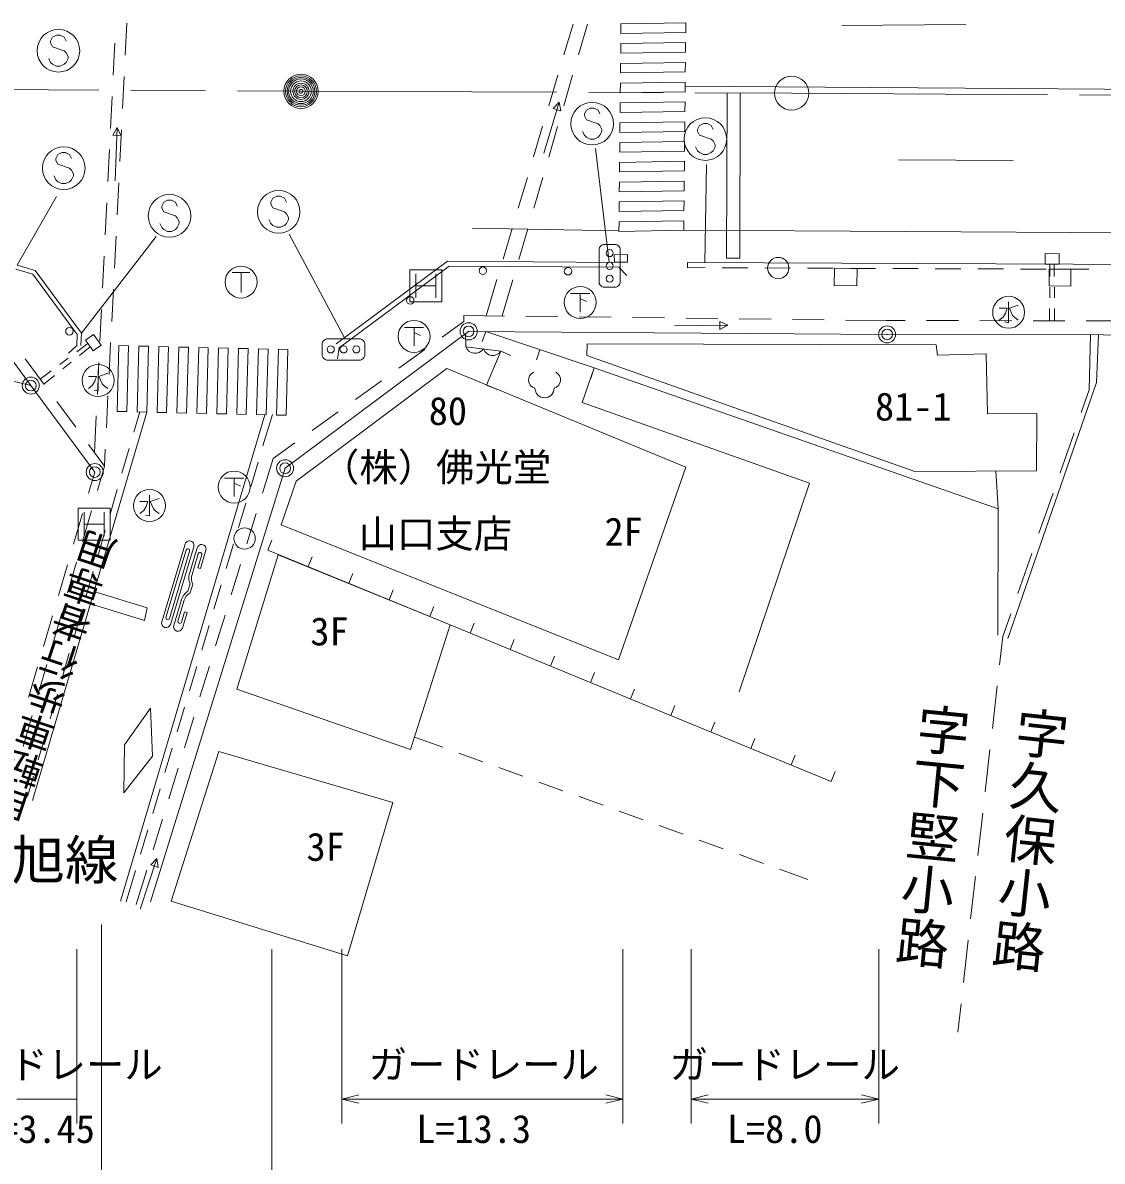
# Model space of a CAD drawing. Units: millimetres, scale not verified. Extents: x 40000 to 680000, y 20000 to 380000.
# Drawn here: x 330138 to 380788, y 228844 to 282242 of the extents above; entities that cross this region are included whole.
import ezdxf
from ezdxf.enums import TextEntityAlignment as Align

# ---------------------------------------------------------------- set-up
doc = ezdxf.new("R2010")
doc.units = ezdxf.units.MM
doc.header["$LTSCALE"] = 1000
doc.header["$PDMODE"] = 32
doc.header["$PDSIZE"] = 500
doc.linetypes.add('CHAIN', pattern=[18.5, 12, -1.5, 3.5, -1.5])
for name, color, linetype, lineweight in [('M-BGD', 7, 'Continuous', 13), ('M-BGD-EXST', 7, 'Continuous', 13), ('M-BMK', 2, 'CHAIN', 13), ('M-BMK-OTRS', 5, 'Continuous', 13), ('M-BMK-ROW', 30, 'Continuous', 13), ('M-BMK-SRVR', 3, 'Continuous', 13), ('M-STR-HTXT', 7, 'Continuous', 13), ('M-STR-STRC', 7, 'Continuous', 13), ('M-TTL-BAND', 7, 'Continuous', 13)]:
    doc.layers.add(name, color=color, linetype=linetype, lineweight=lineweight)
doc.layers.add('M-BMK-HTXT', color=7, linetype='Continuous')
doc.styles.add('@ＭＳ ゴシック', font='')
doc.styles.add('ＭＳ ゴシック', font='')
doc.styles.get('@ＭＳ ゴシック').set_extended_font_data('@MS Gothic')
doc.styles.get('ＭＳ ゴシック').set_extended_font_data('MS Gothic')

msp = doc.modelspace()

# ---------------------------------------------------------------- linework, layer by layer
at = {"layer": 'M-BGD'}
for p, q in [((334943, 280722), (335019, 282220)), ((355532, 280740), (355961, 282178)), ((356643, 282177), (356221, 280738)), ((331536, 281566), (331445, 281385)), ((331718, 281657), (331536, 281566)), ((331900, 281657), (331718, 281657)), ((332082, 281566), (331900, 281657)), ((332173, 281385), (332082, 281566)), ((331445, 281385), (331445, 281294)), ((331445, 281294), (331536, 281112)), ((331536, 281112), (332082, 280930)), ((332082, 280930), (332173, 280839)), ((334452, 281286), (334378, 279787)), ((331445, 280385), (331354, 280566)), ((331536, 280294), (331445, 280385)), ((332173, 280385), (332082, 280294)), ((332173, 280839), (332263, 280657)), ((332263, 280566), (332173, 280385)), ((332263, 280657), (332263, 280566)), ((331718, 280203), (331536, 280294)), ((331900, 280203), (331718, 280203)), ((332082, 280294), (331900, 280203)), ((334817, 278225), (334893, 279723)), ((354818, 278345), (355247, 279782)), ((355940, 279778), (355518, 278339)), ((334329, 278789), (334255, 277290)), ((354588, 276127), (355306, 278522)), ((355019, 278217), (355306, 278522)), ((355378, 278109), (355019, 278217)), ((355306, 278522), (355378, 278109)), ((356766, 278236), (356584, 278145)), ((356948, 278236), (356766, 278236)), ((357130, 278145), (356948, 278236)), ((356584, 278145), (356494, 277963)), ((356494, 277963), (356494, 277872)), ((356494, 277872), (356584, 277691)), ((356584, 277691), (357130, 277509)), ((357221, 277963), (357130, 278145)), ((334362, 276966), (334563, 277334)), ((334472, 274836), (334563, 277334)), ((334563, 277334), (334736, 276952)), ((334691, 275728), (334767, 277226)), ((354103, 275949), (354532, 277386)), ((355236, 277379), (354814, 275940)), ((356494, 276963), (356403, 277145)), ((357130, 277509), (357221, 277418)), ((357221, 277418), (357312, 277236)), ((357312, 277145), (357221, 276963)), ((357312, 277236), (357312, 277145)), ((361893, 277425), (361802, 277243)), ((361802, 277243), (361802, 277152)), ((361802, 277152), (361893, 276970)), ((362075, 277516), (361893, 277425)), ((362256, 277516), (362075, 277516)), ((362438, 277425), (362256, 277516)), ((362529, 277243), (362438, 277425)), ((334736, 276952), (334362, 276966)), ((356584, 276872), (356494, 276963)), ((356766, 276782), (356584, 276872)), ((356948, 276782), (356766, 276782)), ((357130, 276872), (356948, 276782)), ((357221, 276963), (357130, 276872)), ((361893, 276970), (362438, 276788)), ((362438, 276788), (362529, 276697)), ((362529, 276697), (362620, 276516)), ((331969, 276151), (331787, 276060)), ((332151, 276151), (331969, 276151)), ((332332, 276060), (332151, 276151)), ((334206, 276292), (334132, 274793)), ((361802, 276243), (361711, 276425)), ((361893, 276152), (361802, 276243)), ((362075, 276061), (361893, 276152)), ((362438, 276152), (362256, 276061)), ((362529, 276243), (362438, 276152)), ((362620, 276425), (362529, 276243)), ((362620, 276516), (362620, 276425)), ((331787, 276060), (331696, 275878)), ((331696, 275878), (331696, 275787)), ((331696, 275787), (331787, 275605)), ((331787, 275605), (332332, 275423)), ((332423, 275878), (332332, 276060)), ((362256, 276061), (362075, 276061)), ((331696, 274878), (331605, 275060)), ((332332, 275423), (332423, 275332)), ((332423, 275332), (332514, 275151)), ((332514, 275060), (332423, 274878)), ((332514, 275151), (332514, 275060)), ((331787, 274787), (331696, 274878)), ((331969, 274696), (331787, 274787)), ((332151, 274696), (331969, 274696)), ((332332, 274787), (332151, 274696)), ((332423, 274878), (332332, 274787)), ((334565, 273231), (334640, 274729)), ((353389, 273553), (353817, 274991)), ((354533, 274980), (354111, 273541)), ((341873, 274012), (341782, 273830)), ((342055, 274103), (341873, 274012)), ((342236, 274103), (342055, 274103)), ((342418, 274012), (342236, 274103)), ((342509, 273830), (342418, 274012)), ((334083, 273795), (334009, 272296)), ((336754, 273823), (336663, 273641)), ((336663, 273641), (336663, 273550)), ((336663, 273550), (336754, 273368)), ((336936, 273914), (336754, 273823)), ((337118, 273914), (336936, 273914)), ((337299, 273823), (337118, 273914)), ((337390, 273641), (337299, 273823)), ((341782, 273830), (341782, 273740)), ((341782, 273740), (341873, 273558)), ((341873, 273558), (342418, 273376)), ((336754, 273368), (337299, 273186)), ((337299, 273186), (337390, 273095)), ((337390, 273095), (337481, 272914)), ((337481, 272914), (337481, 272823)), ((341782, 272830), (341691, 273012)), ((342418, 273376), (342509, 273285)), ((342509, 273285), (342600, 273103)), ((342600, 273012), (342509, 272830)), ((342600, 273103), (342600, 273012)), ((336663, 272641), (336572, 272823)), ((336754, 272550), (336663, 272641)), ((336936, 272459), (336754, 272550)), ((337118, 272459), (336936, 272459)), ((337299, 272550), (337118, 272459)), ((337390, 272641), (337299, 272550)), ((337481, 272823), (337390, 272641)), ((341873, 272740), (341782, 272830)), ((342055, 272649), (341873, 272740)), ((342236, 272649), (342055, 272649)), ((342418, 272740), (342236, 272649)), ((342509, 272830), (342418, 272740)), ((352674, 271158), (353103, 272595)), ((353830, 272581), (353408, 271142)), ((334438, 270734), (334514, 272233)), ((357976, 271839), (357376, 271839)), ((333959, 271298), (333886, 269799)), ((357176, 270039), (357176, 271639)), ((358176, 271639), (358176, 270039)), ((358105, 270772), (358477, 270395)), ((361324, 270991), (361323, 270756)), ((361323, 270756), (362156, 270752)), ((362956, 270749), (364156, 270744)), ((364956, 270741), (366156, 270736)), ((366956, 270732), (368156, 270727)), ((378330, 270344), (378333, 270920)), ((378535, 270920), (378538, 270343)), ((348306, 269153), (348306, 270653)), ((348306, 270653), (349806, 270653)), ((348587, 270466), (348587, 269341)), ((349525, 270466), (349525, 269341)), ((349806, 270653), (349806, 269153)), ((351881, 268499), (352388, 270199)), ((368956, 270724), (370156, 270719)), ((370956, 270716), (372156, 270711)), ((372956, 270707), (374156, 270702)), ((374956, 270699), (376156, 270694)), ((376956, 270691), (378156, 270686)), ((378956, 270683), (380156, 270678)), ((334312, 268238), (334388, 269736)), ((348587, 269903), (349525, 269903)), ((353126, 270182), (352630, 268490)), ((357376, 269839), (357976, 269839)), ((378324, 269344), (378327, 269844)), ((378541, 269843), (378544, 269343)), ((349806, 269153), (348306, 269153)), ((333836, 268801), (333762, 267303)), ((378318, 268267), (378321, 268844)), ((378547, 268843), (378550, 268267)), ((349815, 267493), (350835, 268225)), ((350835, 268225), (350834, 268511)), ((350834, 268511), (352748, 268488)), ((353748, 268476), (355248, 268459)), ((356248, 268447), (357748, 268429)), ((358748, 268417), (360248, 268399)), ((361247, 268387), (362747, 268370)), ((362839, 268237), (363216, 268055)), ((362844, 267863), (362839, 268237)), ((363747, 268358), (365247, 268340)), ((366247, 268328), (367747, 268310)), ((368747, 268298), (370661, 268276)), ((370661, 268276), (371540, 268275)), ((372540, 268274), (374040, 268272)), ((375040, 268271), (376540, 268269)), ((377540, 268268), (379040, 268266)), ((380040, 268265), (381540, 268264)), ((351858, 267763), (351699, 267289)), ((351858, 267763), (356947, 266054)), ((360716, 268021), (363216, 268055)), ((363216, 268055), (362844, 267863)), ((380245, 267608), (380172, 265021)), ((332671, 267111), (332282, 266751)), ((332673, 266813), (333191, 267200)), ((332797, 266641), (333300, 267046)), ((334186, 265741), (334262, 267239)), ((344189, 267221), (344189, 266621)), ((344389, 267421), (345989, 267421)), ((344911, 266472), (344988, 266996)), ((346189, 266621), (346189, 267221)), ((330245, 266487), (331136, 265280)), ((331871, 266216), (332272, 266514)), ((347783, 266036), (349002, 266910)), ((351904, 265251), (352577, 266835)), ((352577, 266835), (353037, 266640)), ((352577, 266835), (353037, 266640)), ((354402, 266909), (354243, 266435)), ((332017, 266014), (332407, 266328)), ((333713, 266304), (333639, 264806)), ((345989, 266421), (344389, 266421)), ((356947, 266054), (356788, 265580)), ((356947, 266054), (356788, 265580)), ((330951, 265531), (331470, 265917)), ((331125, 265296), (331628, 265701)), ((345752, 264579), (346971, 265454)), ((351904, 265251), (352365, 265056)), ((380172, 265021), (379801, 263960)), ((331730, 264476), (332621, 263269)), ((334060, 263244), (334136, 264742)), ((335952, 263981), (330599, 245758)), ((333590, 263807), (333505, 262074)), ((334723, 241047), (341498, 263854)), ((335356, 263035), (335635, 263988)), ((341410, 262399), (341850, 263868)), ((343720, 263122), (344939, 263997)), ((379470, 263016), (378810, 261129)), ((333216, 262465), (333969, 261445)), ((333969, 261445), (334010, 262245)), ((334794, 261115), (335131, 262267)), ((341887, 261808), (342907, 262540)), ((341389, 260186), (341887, 261808)), ((333227, 260181), (333518, 261169)), ((333639, 260308), (333969, 261445)), ((340835, 260483), (341180, 261633)), ((334233, 259196), (334570, 260347)), ((378479, 260185), (377818, 258297)), ((340260, 258568), (340605, 259717)), ((332521, 257783), (332945, 259222)), ((332737, 257976), (332737, 259476)), ((332737, 259476), (334237, 259476)), ((332942, 257907), (333360, 259348)), ((333018, 259288), (333018, 258163)), ((333956, 259288), (333956, 258163)), ((334237, 259476), (334237, 257976)), ((340655, 257796), (341095, 259230)), ((333018, 258726), (333956, 258726)), ((334237, 257976), (332737, 257976)), ((333671, 257276), (334008, 258428)), ((341632, 257513), (341821, 257975)), ((336660, 254145), (337757, 257791)), ((336854, 254351), (337806, 257511)), ((337016, 254302), (337968, 257462)), ((337065, 254023), (338162, 257669)), ((338324, 257620), (338068, 256769)), ((339685, 256652), (340030, 257802)), ((332245, 255506), (332663, 256947)), ((338373, 257340), (338190, 256733)), ((343533, 256734), (343722, 257196)), ((377488, 257353), (376827, 255466)), ((331816, 255385), (332239, 256824)), ((333110, 255357), (333447, 256508)), ((338068, 256769), (337959, 256405)), ((338190, 256733), (338080, 256368)), ((339921, 255406), (340362, 256840)), ((345434, 255954), (345623, 256417)), ((337890, 255589), (337990, 255923)), ((337998, 255509), (338120, 255914)), ((337998, 255509), (338120, 255914)), ((339110, 254737), (339455, 255886)), ((347335, 255175), (347525, 255638)), ((337227, 253974), (337593, 255189)), ((337714, 255153), (337421, 254181)), ((349236, 254396), (349426, 254859)), ((331110, 252986), (331533, 254425)), ((331548, 253106), (331966, 254546)), ((332548, 253437), (332885, 254589)), ((337583, 254132), (337730, 254618)), ((337632, 253852), (337851, 254581)), ((337851, 254581), (337730, 254618)), ((337851, 254581), (337730, 254618)), ((339188, 253016), (339628, 254450)), ((376496, 254522), (376125, 253461)), ((338535, 252821), (338880, 253970)), ((351128, 253620), (351318, 254082)), ((353010, 252846), (353200, 253308)), ((376125, 253461), (375973, 252129)), ((331987, 251517), (332323, 252669)), ((330851, 250705), (331269, 252145)), ((337960, 250905), (338305, 252055)), ((338454, 250626), (338894, 252060)), ((354893, 252072), (355083, 252535)), ((330404, 250588), (330827, 252027)), ((356775, 251299), (356965, 251761)), ((358658, 250525), (358848, 250987)), ((375860, 251135), (375633, 249148)), ((331425, 249598), (331762, 250750)), ((337385, 248990), (337730, 250139)), ((360540, 249751), (360730, 250214)), ((330154, 248304), (330572, 249744)), ((337720, 248236), (338160, 249670)), ((362422, 248977), (362613, 249440)), ((330863, 247678), (331200, 248830)), ((349845, 248261), (348518, 248741)), ((364305, 248204), (364495, 248666)), ((336810, 247074), (337155, 248224)), ((351725, 247580), (350597, 247989)), ((366187, 247430), (366377, 247892)), ((375520, 248155), (375294, 246168)), ((336986, 245846), (337426, 247280)), ((353606, 246899), (352477, 247308)), ((330360, 245957), (330639, 246911)), ((368070, 246656), (368260, 247119)), ((336235, 245159), (336580, 246308)), ((355486, 246219), (354358, 246627)), ((357367, 245538), (356239, 245946)), ((359248, 244857), (358119, 245266)), ((375180, 245174), (374954, 243187)), ((336252, 243457), (336693, 244890)), ((361128, 244177), (360000, 244585)), ((335661, 243243), (336006, 244392)), ((363009, 243496), (361880, 243904)), ((335645, 240664), (336436, 243036)), ((336140, 242739), (336436, 243036)), ((336436, 243036), (336495, 242621)), ((364889, 242815), (363761, 243224)), ((334990, 241008), (335431, 242477)), ((335461, 240878), (335959, 242501)), ((336495, 242621), (336140, 242739)), ((366968, 242063), (365642, 242543)), ((374841, 242193), (374614, 240206)), ((374501, 239213), (374274, 237225)), ((374161, 236232), (374009, 234899))]:
    msp.add_line(p, q, dxfattribs=at)
for points in [[(357901, 271006), (358515, 271017), (358508, 271376), (357894, 271365)], [(378108, 270921), (378760, 270919), (378762, 271412), (378110, 271414)], [(368221, 270727), (369284, 270723), (369281, 269910), (368217, 269914)], [(378296, 270685), (379314, 270681), (379311, 269891), (378292, 269896)], [(333080, 267357), (333440, 266848), (333818, 267115), (333458, 267624)], [(356604, 266640), (371989, 261197), (377702, 261231), (377719, 263910), (375410, 263893), (375343, 266707), (373051, 266657), (373000, 267129), (356620, 267179)], [(342959, 260735), (342269, 258696), (358084, 252359), (361244, 261392), (350029, 266026)], [(342120, 257287), (350187, 254007), (348331, 248150), (340186, 250993)], [(336133, 250088), (334906, 248370), (334884, 246118), (336229, 247836)], [(339334, 248064), (347497, 245664), (345382, 238472), (337099, 241045)]]:
    msp.add_lwpolyline(points, close=True, dxfattribs=at)
for points in [[(329869, 270867), (330723, 270620), (332891, 267677), (332868, 267104)], [(344850, 267183), (350067, 271054), (358106, 271004)], [(344988, 266996), (350143, 270822), (358105, 270772)], [(361324, 270991), (393907, 270856), (394498, 270062)], [(329814, 270678), (330604, 270449), (332691, 267615), (332671, 267111)], [(333518, 261169), (330515, 265224), (328619, 267800), (319508, 267911), (286317, 268086), (264247, 268219), (232277, 268553), (211914, 268756), (190005, 268958), (161919, 269273), (126773, 269541), (102696, 269548), (99819, 269598)], [(411304, 267475), (411096, 267477), (390971, 267587), (370695, 267627), (351060, 267769), (342447, 261348), (336127, 241008)], [(350913, 267660), (350925, 267049), (352577, 266835)], [(376352, 253368), (380518, 265368), (380620, 267607)], [(363752, 250859), (367050, 260645), (356382, 264437), (356947, 266054), (375899, 259444)], [(375797, 261219), (375899, 259444), (375885, 253524)], [(338730, 257498), (338473, 256647), (338352, 256684), (338535, 257292)], [(368070, 246656), (350187, 254007), (341632, 257513)], [(333480, 255565), (335974, 254798), (335846, 254200), (333310, 254987)]]:
    msp.add_lwpolyline(points, dxfattribs=at)
for centre, radius in [((331809, 280930), 1000), ((356857, 277509), 1000), ((362166, 276788), 1000), ((332060, 275423), 1000), ((337027, 273186), 1000), ((342146, 273376), 1000), ((357676, 271439), 167), ((351723, 270612), 175), ((355723, 270587), 175), ((357676, 270839), 167), ((365584, 270738), 500), ((357676, 270239), 167), ((348320, 269220), 175), ((332327, 267772), 175), ((344589, 266921), 167), ((345189, 266921), 167), ((345789, 266921), 167), ((340548, 258052), 500)]:
    msp.add_circle(centre, radius, dxfattribs=at)
for centre, radius, start, end in [((357471, 271544), 310, 107.8194, 162.1806), ((357887, 271550), 302, 17.1256, 72.8744), ((357477, 270140), 318, 198.5702, 251.4298), ((357873, 270142), 320, 288.7966, 341.2034), ((344478, 267132), 302, 107.1256, 162.8744), ((345885, 267117), 320, 18.7966, 71.2034), ((351366, 267215), 472, 200.6639, 324.6067), ((344483, 266715), 310, 197.8194, 252.1806), ((345887, 266722), 318, 288.5702, 341.4298), ((352192, 267108), 472, 200.6639, 324.6067), ((354273, 265490), 402, 116.087, 255.3342), ((354970, 265490), 402, 284.6658, 63.913), ((354621, 265101), 450, 180, 0), ((337960, 257730), 212, 343.2441, 163.2441), ((337887, 257487), 84.6, 343.2441, 163.2441), ((338527, 257559), 212, 343.2441, 163.2441), ((338454, 257316), 84.6, 343.2441, 163.2442), ((338673, 256210), 740, 164.7168, 202.7915), ((338667, 256191), 614, 163.2441, 206.847), ((338301, 254974), 740, 123.726, 163.0605), ((338302, 254976), 614, 119.6413, 163.2441), ((338302, 254976), 614, 119.6413, 163.2441), ((336935, 254327), 84.6, 163.2441, 343.2441), ((337502, 254156), 84.6, 163.2441, 343.2441), ((336862, 254084), 212, 163.2441, 343.2441), ((337429, 253913), 212, 163.2441, 343.2441)]:
    msp.add_arc(centre, radius, start, end, dxfattribs=at)
at = {"layer": 'M-BGD-EXST'}
for p, q in [((339967, 270530), (340792, 270530)), ((340380, 270530), (340380, 269593)), ((355846, 269538), (356746, 269538)), ((356296, 269538), (356296, 268675)), ((356296, 269313), (356596, 269163)), ((376397, 269149), (376397, 268174)), ((375947, 268849), (376322, 268849)), ((376247, 268624), (376134, 268437)), ((376322, 268849), (376247, 268624)), ((376847, 268999), (376434, 268849)), ((376434, 268849), (376584, 268512)), ((376134, 268437), (375947, 268287)), ((376397, 268174), (376209, 268212)), ((376584, 268512), (376697, 268399)), ((376697, 268399), (376847, 268287)), ((348048, 267945), (348948, 267945)), ((348498, 267945), (348498, 267083)), ((348498, 267720), (348798, 267570)), ((333672, 265950), (333672, 264975)), ((333222, 265650), (333597, 265650)), ((333522, 265425), (333409, 265237)), ((333597, 265650), (333522, 265425)), ((334122, 265800), (333709, 265650)), ((333709, 265650), (333859, 265312)), ((333409, 265237), (333222, 265087)), ((333672, 264975), (333484, 265012)), ((333859, 265312), (333972, 265200)), ((333972, 265200), (334122, 265087)), ((339604, 260878), (340504, 260878)), ((340054, 260878), (340054, 260016)), ((340054, 260653), (340354, 260503)), ((336085, 260085), (336085, 259110)), ((335635, 259785), (336010, 259785)), ((335935, 259560), (335823, 259372)), ((336010, 259785), (335935, 259560)), ((336535, 259935), (336123, 259785)), ((336123, 259785), (336273, 259447)), ((335823, 259372), (335635, 259222)), ((336085, 259110), (335898, 259147)), ((336273, 259447), (336385, 259335)), ((336385, 259335), (336535, 259222))]:
    msp.add_line(p, q, dxfattribs=at)
for centre in [(340380, 270080), (356296, 269125), (376397, 268662), (348498, 267533), (333672, 265462), (340054, 260466), (336085, 259597)]:
    msp.add_circle(centre, 750, dxfattribs=at)
at = {"layer": 'M-BMK'}
msp.add_lwpolyline([(66272, 280761), (166309, 280309), (266216, 279454), (343192, 279028), (366214, 278940), (466168, 278307), (566755, 277905)], dxfattribs=at)
at = {"layer": 'M-BMK-OTRS'}
for p, q in [((351225, 272603), (358110, 272486)), ((361152, 272507), (496556, 271774))]:
    msp.add_line(p, q, dxfattribs=at)
at = {"layer": 'M-BMK-ROW'}
msp.add_line((330515, 265224), (329544, 265462), dxfattribs=at)
for centre in [(351060, 267769), (370695, 267627), (330515, 265224), (342447, 261348), (333518, 261169)]:
    msp.add_circle(centre, 400, dxfattribs=at)
for p in [(351060, 267769), (370695, 267627), (330515, 265224), (333518, 261169), (342447, 261348)]:
    msp.add_point(p, dxfattribs=at)
at = {"layer": 'M-BMK-SRVR'}
msp.add_circle((366214, 278940), 800, dxfattribs=at)
at = {"layer": 'M-STR-HTXT'}
for p, q in [((357006, 276345), (357646, 271007)), ((362213, 275595), (362138, 270987)), ((331718, 274096), (329869, 270867)), ((342631, 272330), (345236, 267469)), ((336405, 272224), (332891, 267677)), ((333826, 239941), (333826, 224555)), ((332669, 238796), (332669, 230617)), ((333826, 238796), (333826, 223410)), ((341818, 238796), (341818, 223410)), ((345113, 238796), (345113, 230617)), ((358292, 238796), (358292, 230617)), ((361500, 238796), (361500, 230617)), ((370298, 238796), (370298, 230617)), ((329865, 231762), (332669, 231762)), ((345113, 231762), (345913, 231962)), ((345113, 231762), (358292, 231762)), ((345113, 231762), (345913, 231562)), ((358292, 231762), (357492, 231962)), ((358292, 231762), (357492, 231562)), ((361500, 231762), (362300, 231962)), ((361500, 231762), (370298, 231762)), ((361500, 231762), (362300, 231562)), ((370298, 231762), (369498, 231962)), ((370298, 231762), (369498, 231562))]:
    msp.add_line(p, q, dxfattribs=at)
at = {"layer": 'M-STR-STRC'}
for p, q in [((368576, 282114), (374388, 282162)), ((371233, 275811), (376605, 275779))]:
    msp.add_line(p, q, dxfattribs=at)
for points in [[(358206, 282194), (361248, 282242), (361244, 281792), (358202, 281744)], [(358197, 281265), (361239, 281313), (361235, 280863), (358193, 280815)], [(358188, 280337), (361230, 280385), (361226, 279935), (358183, 279887)], [(358179, 279408), (361221, 279456), (361216, 279006), (358174, 278958)], [(358170, 278480), (361212, 278528), (361207, 278078), (358165, 278030)], [(358160, 277551), (361203, 277599), (361198, 277149), (358156, 277101)], [(358151, 276623), (361193, 276671), (361189, 276221), (358147, 276173)], [(358142, 275695), (361184, 275743), (361180, 275292), (358138, 275244)], [(358133, 274766), (361175, 274814), (361171, 274364), (358128, 274316)], [(358124, 273838), (361166, 273886), (361161, 273436), (358119, 273388)], [(358115, 272909), (361157, 272957), (361152, 272507), (358110, 272459)], [(334652, 267097), (334567, 264013), (335017, 264002), (335102, 267087)], [(335587, 267076), (335502, 263991), (335952, 263981), (336037, 267066)], [(336522, 267055), (336437, 263970), (336887, 263960), (336972, 267044)], [(337458, 267033), (337372, 263948), (337822, 263938), (337907, 267023)], [(338393, 267012), (338307, 263927), (338757, 263917), (338843, 267002)], [(339328, 266990), (339242, 263906), (339692, 263895), (339778, 266980)], [(340263, 266969), (340178, 263884), (340628, 263874), (340713, 266959)], [(341198, 266948), (341113, 263863), (341563, 263853), (341648, 266937)], [(342133, 266926), (342048, 263841), (342498, 263831), (342583, 266916)]]:
    msp.add_lwpolyline(points, close=True, dxfattribs=at)
for points in [[(361219, 279265), (466186, 278512), (496663, 278266)], [(363190, 278952), (363154, 271198), (363785, 271208), (363806, 278950)]]:
    msp.add_lwpolyline(points, dxfattribs=at)
at = {"layer": 'M-TTL-BAND'}
for radius in [800, 726, 651, 578, 486, 378, 298, 205, 87.8]:
    msp.add_circle((343192, 279028), radius, dxfattribs=at)

# ---------------------------------------------------------------- texts
at = {"layer": 'M-BGD', "style": 'ＭＳ ゴシック'}
for s, p in [('（株）佛光堂', (349531, 261399)), ('山口支店', (349496, 258279)), ('2F', (358331, 258377)), ('3F', (344529, 253698)), ('3F', (344351, 243594))]:
    msp.add_text(s, height=1320, dxfattribs=at).set_placement(p, align=Align.MIDDLE_CENTER)
at = {"layer": 'M-BMK-HTXT', "style": 'ＭＳ ゴシック'}
for s, height, p in [('81-1', 1320, (371923, 263189)), ('80', 1320, (350085, 262979)), ('主要県道山口旭線', 1833, (324622, 241509))]:
    msp.add_text(s, height=height, dxfattribs=at).set_placement(p, align=Align.BOTTOM_CENTER)
at = {"layer": 'M-BMK-HTXT', "style": '@ＭＳ ゴシック'}
for s, rotation, p in [('字下竪小路', 264.413, (372821, 244083)), ('字久保小路', 263.87, (377395, 243925))]:
    msp.add_text(s, height=1833, rotation=rotation, dxfattribs=at).set_placement(p, align=Align.MIDDLE_CENTER)
at = {"layer": 'M-STR-HTXT', "style": 'ＭＳ ゴシック'}
for s, p in [('ガードレール', (331305, 232324)), ('ガードレール', (351769, 232324)), ('ガードレール', (365895, 232324)), ('L=3.45', (330829, 229305)), ('L=13.3', (351294, 229305)), ('L=8.0', (365420, 229305))]:
    msp.add_text(s, height=1320, dxfattribs=at).set_placement(p, align=Align.BOTTOM_CENTER)
at = {"layer": 'M-STR-STRC', "style": '@ＭＳ ゴシック'}
msp.add_text('自転車歩行者専用', height=1320, rotation=71.459, dxfattribs=at).set_placement((332592, 251167), align=Align.BOTTOM_CENTER)

doc.saveas('drawing.dxf')
